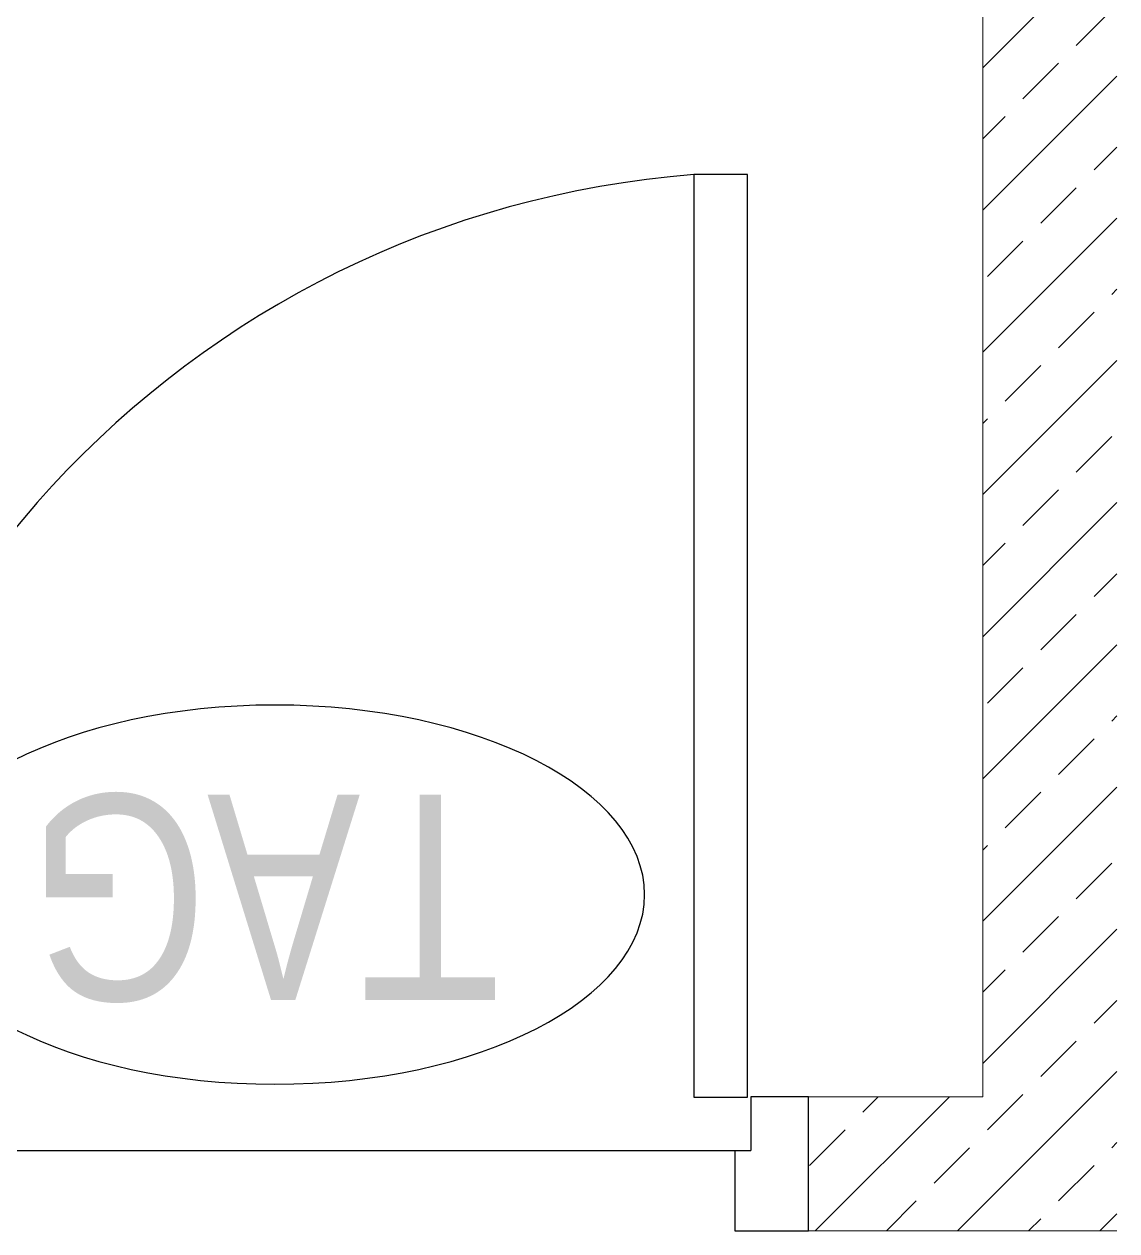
# Model space of a CAD drawing. Header units: millimetres. Extents: x 1255966 to 1543012, y 318612 to 465611.
# Drawn here: x 1411156 to 1411971, y 413789 to 414689 of the extents above; entities that cross this region are included whole.
import ezdxf
from ezdxf.enums import TextEntityAlignment as Align

# ---------------------------------------------------------------- set-up
doc = ezdxf.new("R2010")
doc.units = ezdxf.units.MM
doc.header["$LTSCALE"] = 500
doc.header["$MEASUREMENT"] = 0
doc.layers.get('Defpoints').update_dxf_attribs({"lineweight": 0})
doc.layers.add('AHC-A-FURNITURE', color=2, linetype='Continuous')
doc.layers.add('DOOR', color=8, linetype='Continuous')
doc.layers.add('Wall', color=2, linetype='Continuous', lineweight=15)
doc.styles.add('simplex', font='simplex.shx')
doc.styles.get("Standard").update_dxf_attribs({"font": 'arial.ttf'})

# ---------------------------------------------------------------- blocks, each defined once
blk = doc.blocks.new('DOOR 750')
at = {"layer": 'DOOR', "ltscale": 100}
for p, q in [((0, 730), (100, 730)), ((0, 675), (0, 730)), ((100, 730), (100, 687)), ((100, 687), (60, 687)), ((60, 675), (60, 687)), ((60, 675), (0, 675)), ((60, 675), (60, -15)), ((60, -15), (0, -15)), ((0, -15), (0, -70)), ((60, -15), (60, -27)), ((100, -27), (60, -27)), ((100, -70), (100, -27)), ((0, -70), (100, -70))]:
    blk.add_line(p, q, dxfattribs=at)
blk.add_lwpolyline([(99.63, -24.57), (787.74, -24.57), (787.74, 15.43), (99.63, 15.43)], close=True, dxfattribs=at)
at = {"layer": 'DOOR', "linetype": 'Continuous'}
blk.add_arc((62.02, -40.89), 727.9, 4.43826, 90.15923, dxfattribs=at)
at = {"layer": 'Defpoints', "ltscale": 100, "style": 'simplex', "width": 0.8}
blk.add_attdef('D750', (284.65, 36.48), '', height=100, dxfattribs=at)

msp = doc.modelspace()

# ---------------------------------------------------------------- hatches: boundary and pattern name
at = {"layer": 'AHC-A-FURNITURE', "ltscale": 50, "true_color": 0x5b5b5b}
h = msp.add_hatch(dxfattribs=at)
h.set_pattern_fill('ANSI33', color=251, scale=300, angle=180)
h.set_pattern_definition([(225, (1650217.604, -169220.54), (53.033009, -53.033009), []), (225, (1650164.57, -169220.54), (53.033009, -53.033009), [37.5, -18.75])])
h.paths.add_polyline_path([(1410345.63, 413788.88), (1410940.63, 413788.88), (1410940.63, 413888.88), (1410345.63, 413888.88)])
h.paths.add_polyline_path([(1411740.63, 413788.88), (1411970.63, 413788.88), (1411970.63, 416088.88), (1411870.63, 416088.88), (1411870.63, 413888.88), (1411740.63, 413888.88)])

# ---------------------------------------------------------------- linework, layer by layer
at = {"linetype": 'Continuous', "extrusion": (0, 0, -1)}
msp.add_ellipse((1411342.69, 414039.62), major_axis=(-275.68, 0), ratio=0.512885, dxfattribs=at)
at = {"layer": 'Wall'}
for p, q in [((1411870.63, 413888.88), (1411870.63, 416088.88)), ((1411870.63, 413888.88), (1411740.63, 413888.88)), ((1411740.63, 413788.88), (1411740.63, 413888.88)), ((1411970.63, 413788.88), (1411740.63, 413788.88))]:
    msp.add_line(p, q, dxfattribs=at)

# ---------------------------------------------------------------- block references
at = {"layer": 'DOOR', "rotation": 89.99999999999999}
msp.add_blockref('DOOR 750', (1411670.63, 413788.88), dxfattribs=at)

# ---------------------------------------------------------------- texts
at = {"width": 0.8}
msp.add_attdef('TAG', text='', height=153.09, rotation=180, dxfattribs=at).set_placement((1411334.9, 414037.61), align=Align.MIDDLE_CENTER)

doc.saveas('drawing.dxf')
